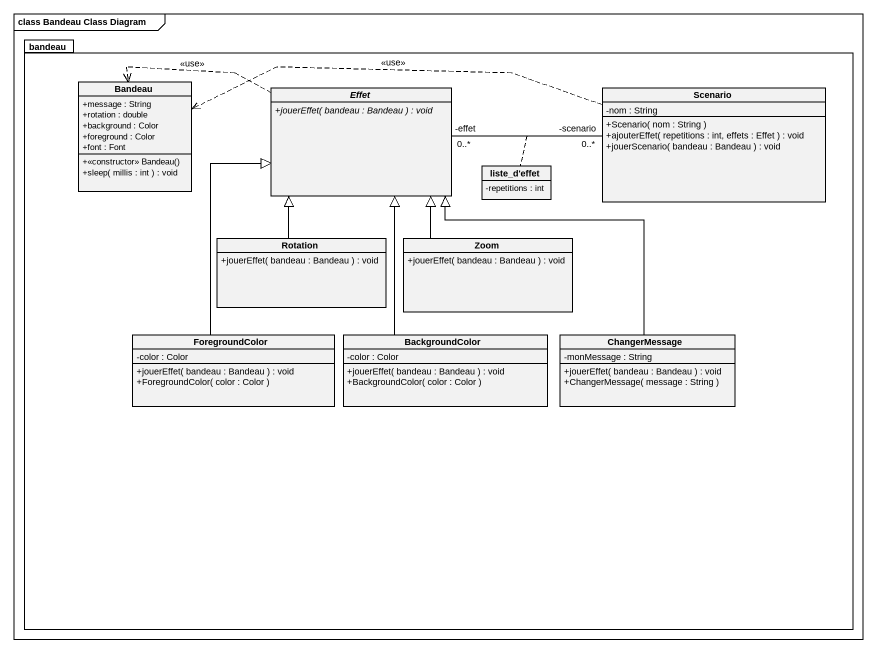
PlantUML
@startuml
mainframe class Bandeau Class Diagram
hide circle
hide empty members
skinparam classAttributeIconSize 0
package bandeau {
  class Bandeau {
    +message : String
    +rotation : double
    +background : Color
    +foreground : Color
    +font : Font
    +<<constructor>> Bandeau()
    +sleep( millis : int ) : void
  }
  abstract class Effet {
    {abstract} +jouerEffet( bandeau : Bandeau ) : void
  }
  class Scenario {
    -nom : String
    +Scenario( nom : String )
    +ajouterEffet( repetitions : int, effets : Effet ) : void
    +jouerScenario( bandeau : Bandeau ) : void
  }
  class "liste_d'effet" as liste_d_effet {
    -repetitions : int
  }
  class Rotation {
    +jouerEffet( bandeau : Bandeau ) : void
  }
  class Zoom {
    +jouerEffet( bandeau : Bandeau ) : void
  }
  class ForegroundColor {
    -color : Color
    +jouerEffet( bandeau : Bandeau ) : void
    +ForegroundColor( color : Color )
  }
  class BackgroundColor {
    -color : Color
    +jouerEffet( bandeau : Bandeau ) : void
    +BackgroundColor( color : Color )
  }
  class ChangerMessage {
    -monMessage : String
    +jouerEffet( bandeau : Bandeau ) : void
    +ChangerMessage( message : String )
  }
}
Effet .left.> Bandeau : <<use>>
Effet "-effet\n0..*" -right- "-scenario\n0..*" Scenario
(Effet, Scenario) .. liste_d_effet
Scenario .left.> Bandeau : <<use>>
Rotation -up-|> Effet
Zoom -up-|> Effet
ForegroundColor -up-|> Effet
BackgroundColor -up-|> Effet
ChangerMessage -up-|> Effet
@enduml
